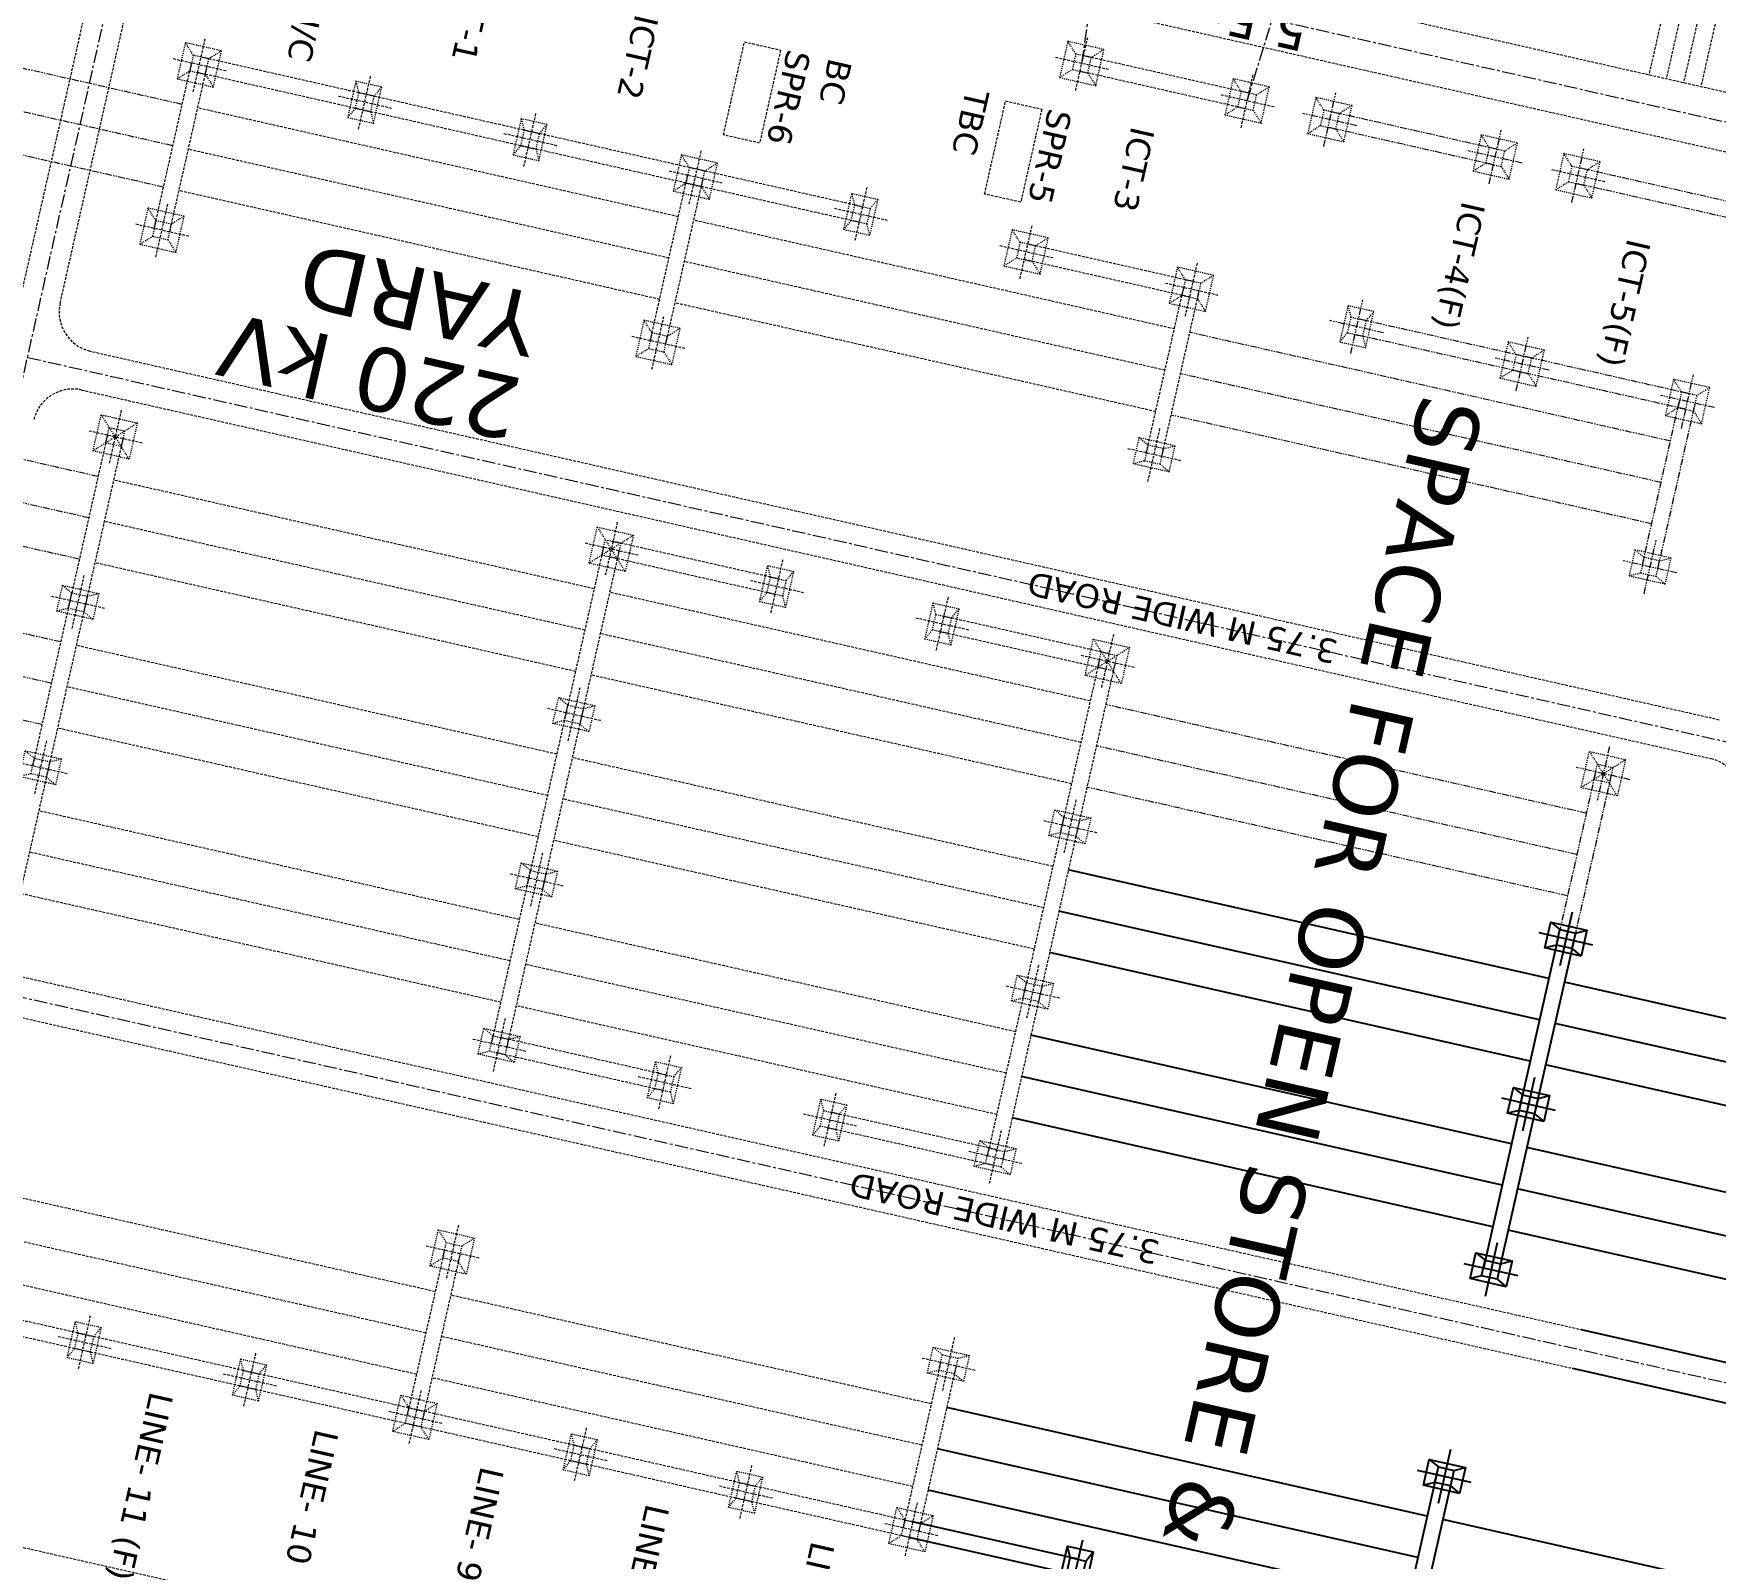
# Model space of a CAD drawing. Header units: metres. Extents: x 166708 to 226832, y 1503833 to 1555994.
# Drawn here: x 222307.4 to 222466.1, y 1554294.8 to 1554438.7 of the extents above; entities that cross this region are included whole.
import ezdxf

# ---------------------------------------------------------------- set-up
doc = ezdxf.new("R2010")
doc.units = ezdxf.units.M
doc.header["$MEASUREMENT"] = 0
for name, pattern in [('CENTER', [2, 1.25, -0.25, 0.25, -0.25]), ('HIDDEN', [0.375, 0.25, -0.125]), ('PHANTOM2', [1.25, 0.625, -0.125, 0.125, -0.125, 0.125, -0.125])]:
    doc.linetypes.add(name, pattern=pattern)
doc.layers.add('E-LAY-CNTRL', color=1, linetype='CENTER', lineweight=0)
doc.layers.add('E-LAY-EXIST', color=8, linetype='HIDDEN', lineweight=0)
doc.layers.add('E-LAY-ROAD', color=7, linetype='Continuous')
doc.layers.add('TXT', color=222, linetype='Continuous')
doc.styles.add('STYLE1', font='verdana.ttf')

# ---------------------------------------------------------------- blocks, each defined once
blk = doc.blocks.new('TWR_CTI_p')
for p, q in [((-750, 750), (-1750, 1750)), ((1750, 1750), (750, 750)), ((-100, 100), (-750, 750)), ((750, 750), (100, 100)), ((-1750, -1750), (-750, -750)), ((-100, -100), (-750, -750)), ((100, -100), (750, -750)), ((750, -750), (1750, -1750))]:
    blk.add_line(p, q)
for points in [[(-1750, -1750), (1750, -1750), (1750, 1750), (-1750, 1750)], [(-750, -750), (750, -750), (750, 750), (-750, 750)], [(-100, -100), (100, -100), (100, 100), (-100, 100)]]:
    blk.add_lwpolyline(points, close=True)
blk = doc.blocks.new('TWR_CTH_p')
for p, q in [((-750, 750), (-1750, 1250)), ((1750, 1250), (750, 750)), ((-750, -750), (-1750, -1250)), ((750, -750), (1750, -1250))]:
    blk.add_line(p, q)
for points in [[(-1750, -1250), (1750, -1250), (1750, 1250), (-1750, 1250)], [(-750, -750), (750, -750), (750, 750), (-750, 750)]]:
    blk.add_lwpolyline(points, close=True)
blk = doc.blocks.new('TWR_CTG_p')
for p, q in [((-750, 750), (-1750, 1250)), ((1750, 1250), (750, 750)), ((-750, -750), (-1750, -1250)), ((750, -750), (1750, -1250))]:
    blk.add_line(p, q)
for points in [[(-1750, -1250), (1750, -1250), (1750, 1250), (-1750, 1250)], [(-750, -750), (750, -750), (750, 750), (-750, 750)]]:
    blk.add_lwpolyline(points, close=True)
blk = doc.blocks.new('TWR_CTE_p')
for p, q in [((-750, 750), (-1750, 1750)), ((1750, 1750), (750, 750)), ((-1750, -1750), (-750, -750)), ((750, -750), (1750, -1750))]:
    blk.add_line(p, q)
for points in [[(-1750, -1750), (1750, -1750), (1750, 1750), (-1750, 1750)], [(-750, -750), (750, -750), (750, 750), (-750, 750)]]:
    blk.add_lwpolyline(points, close=True)
blk = doc.blocks.new('TWR_CC_p')
for p, q in [((-750, 750), (-1750, 1250)), ((1750, 1250), (750, 750)), ((-750, -750), (-1750, -1250)), ((750, -750), (1750, -1250))]:
    blk.add_line(p, q)
for points in [[(-1750, -1250), (1750, -1250), (1750, 1250), (-1750, 1250)], [(-750, -750), (750, -750), (750, 750), (-750, 750)]]:
    blk.add_lwpolyline(points, close=True)
blk = doc.blocks.new('TWR_CTK_p')
for p, q in [((-750, 750), (-1750, 1750)), ((1750, 1750), (750, 750)), ((-100, 100), (-750, 750)), ((750, 750), (100, 100)), ((-1750, -1750), (-750, -750)), ((-100, -100), (-750, -750)), ((100, -100), (750, -750)), ((750, -750), (1750, -1750))]:
    blk.add_line(p, q)
for points in [[(-1750, -1750), (1750, -1750), (1750, 1750), (-1750, 1750)], [(-750, -750), (750, -750), (750, 750), (-750, 750)], [(-100, -100), (100, -100), (100, 100), (-100, 100)]]:
    blk.add_lwpolyline(points, close=True)
blk = doc.blocks.new('TWR_CTD_p')
for p, q in [((-750, 750), (-1750, 1250)), ((1750, 1250), (750, 750)), ((-750, -750), (-1750, -1250)), ((750, -750), (1750, -1250))]:
    blk.add_line(p, q)
for points in [[(-1750, -1250), (1750, -1250), (1750, 1250), (-1750, 1250)], [(-750, -750), (750, -750), (750, 750), (-750, 750)]]:
    blk.add_lwpolyline(points, close=True)

msp = doc.modelspace()

# ---------------------------------------------------------------- linework, layer by layer
at = {"layer": 'E-LAY-CNTRL', "color": 4}
for p, q in [((222406.31853, 1554435.86842, -0.36393), (222414.11047, 1554488.44489, -0.36393)), ((222421.92425, 1554432.33835, -0.36393), (222437.51905, 1554483.14978, -0.36393))]:
    msp.add_line(p, q, dxfattribs=at)
at = {"layer": 'E-LAY-CNTRL'}
for p, q in [((222282.21647, 1554299.38576, -0.36393), (222319.39256, 1554463.73352, -0.36393)), ((222306.81667, 1554408.13814, -0.36393), (222471.58599, 1554370.86669, -0.36393)), ((222293.79952, 1554350.59203, -0.36393), (222498.3576, 1554304.32022, -0.36393))]:
    msp.add_line(p, q, dxfattribs=at)
at = {"layer": 'E-LAY-CNTRL', "elevation": -0.36393}
for points in [[(222574.0198, 1554406.13587), (222319.39256, 1554463.73352)], [(222574.0198, 1554406.13587), (222324.2028, 1554462.64543)]]:
    msp.add_lwpolyline(points, dxfattribs=at)
at = {"layer": 'E-LAY-EXIST', "color": 4}
for p, q in [((222504.39769, 1554424.70414, -0.2911), (222325.36373, 1554465.2023, -0.2911)), ((222281.63975, 1554305.33459, -0.72786), (222316.95703, 1554461.46497, -0.72786)), ((222479.89758, 1554424.6072, 0.42327), (222322.4434, 1554460.22393, -0.31982)), ((222309.89807, 1554413.25977, -0.29), (222320.20299, 1554458.81788, -0.72786)), ((222322.459, 1554433.20571, -0.36393), (222323.60583, 1554438.2756, -0.36393)), ((222405.74511, 1554433.33347, -0.36393), (222406.89194, 1554438.40337, -0.36393)), ((222318.77082, 1554420.3004, -0.36393), (222322.30089, 1554435.90613, -0.36393)), ((222320.23386, 1554419.96946, -0.36393), (222323.76393, 1554435.57518, -0.36393)), ((222325.56736, 1554435.16724, -0.36393), (222320.49747, 1554436.31407, -0.36393)), ((222338.80361, 1554432.9421, -0.36393), (222323.19788, 1554436.47217, -0.36393)), ((222408.85347, 1554435.295, -0.36393), (222403.78358, 1554436.44183, -0.36393)), ((222422.08972, 1554433.06986, -0.36393), (222406.484, 1554436.59994, -0.36393)), ((222338.47266, 1554431.47906, -0.36393), (222322.86694, 1554435.00913, -0.36393)), ((222338.06472, 1554429.67563, -0.36393), (222339.21155, 1554434.74553, -0.36393)), ((222421.75878, 1554431.60683, -0.36393), (222406.15305, 1554435.1369, -0.36393)), ((222421.35083, 1554429.8034, -0.36393), (222422.49766, 1554434.87329, -0.36393)), ((222341.17308, 1554431.63716, -0.36393), (222336.10319, 1554432.78399, -0.36393)), ((222354.40933, 1554429.41202, -0.36393), (222338.80361, 1554432.9421, -0.36393)), ((222424.4592, 1554431.76493, -0.36393), (222419.3893, 1554432.91176, -0.36393)), ((222368.23554, 1554421.41447, -0.36393), (222322.88141, 1554431.67375, -0.36393)), ((222354.07839, 1554427.94899, -0.36393), (222338.47266, 1554431.47906, -0.36393)), ((222353.67044, 1554426.14556, -0.36393), (222354.81727, 1554431.21545, -0.36393)), ((222356.7788, 1554428.10709, -0.36393), (222351.70891, 1554429.25392, -0.36393)), ((222370.01505, 1554425.88195, -0.36393), (222354.40933, 1554429.41202, -0.36393)), ((222367.35303, 1554417.51304, -0.36393), (222321.99889, 1554427.77232, -0.36393)), ((222369.68411, 1554424.41891, -0.36393), (222354.07839, 1554427.94899, -0.36393)), ((222369.27617, 1554422.61549, -0.36393), (222370.42299, 1554427.68538, -0.36393)), ((222365.58799, 1554409.71018, -0.36393), (222369.11806, 1554425.3159, -0.36393)), ((222367.05102, 1554409.37924, -0.36393), (222370.5811, 1554424.98496, -0.36393)), ((222372.38453, 1554424.57702, -0.36393), (222367.31463, 1554425.72385, -0.36393)), ((222385.28983, 1554420.88884, -0.36393), (222369.68411, 1554424.41891, -0.36393)), ((222385.62078, 1554422.35188, -0.36393), (222370.01505, 1554425.88195, -0.36393)), ((222366.47051, 1554413.61161, -0.36393), (222321.11638, 1554423.87089, -0.36393)), ((222386.02872, 1554424.15531, -0.36393), (222384.88189, 1554419.08541, -0.36393)), ((222318.92892, 1554417.59998, -0.36393), (222320.07575, 1554422.66988, -0.36393)), ((222387.99025, 1554421.04694, -0.36393), (222382.92036, 1554422.19377, -0.36393)), ((222322.03729, 1554419.56152, -0.36393), (222316.96739, 1554420.70835, -0.36393)), ((222415.05271, 1554410.82425, -0.36393), (222369.69858, 1554421.08353, -0.36393)), ((222400.48761, 1554415.55534, -0.36393), (222401.63444, 1554420.62523, -0.36393)), ((222403.59597, 1554417.51687, -0.36393), (222398.52608, 1554418.6637, -0.36393)), ((222416.83222, 1554415.29173, -0.36393), (222401.2265, 1554418.8218, -0.36393)), ((222414.17019, 1554406.92282, -0.36393), (222368.81606, 1554417.1821, -0.36393)), ((222416.50128, 1554413.82869, -0.36393), (222400.89555, 1554417.35877, -0.36393)), ((222416.09333, 1554412.02526, -0.36393), (222417.24016, 1554417.09516, -0.36393)), ((222419.2017, 1554413.9868, -0.36393), (222414.1318, 1554415.13363, -0.36393)), ((222412.40516, 1554399.11996, -0.36393), (222415.93523, 1554414.72568, -0.36393)), ((222413.86819, 1554398.78902, -0.36393), (222417.39827, 1554414.39474, -0.36393)), ((222365.74609, 1554407.00976, -0.36393), (222366.89292, 1554412.07966, -0.36393)), ((222413.28767, 1554403.02139, -0.36393), (222367.93354, 1554413.28067, -0.36393)), ((222312.59637, 1554408.75312, -0.20598), (222466.46517, 1554373.94822, -0.64622)), ((222368.85445, 1554408.97129, -0.36393), (222363.78456, 1554410.11812, -0.36393)), ((222311.93854, 1554405.05686, -0.29), (222465.68342, 1554370.279, -0.45675)), ((222315.66316, 1554403.16272, -0.36393), (222314.51633, 1554398.09283, -0.36393)), ((222314.35823, 1554400.79325, -0.36393), (222310.82815, 1554385.18753, -0.36393)), ((222317.62469, 1554400.05436, -0.36393), (222312.5548, 1554401.20119, -0.36393)), ((222412.56326, 1554396.41954, -0.36393), (222413.71009, 1554401.48944, -0.36393)), ((222315.82126, 1554400.46231, -0.36393), (222312.29119, 1554384.85658, -0.36393)), ((222415.67162, 1554398.38107, -0.36393), (222410.60173, 1554399.5279, -0.36393)), ((222360.29288, 1554386.3016, -0.36393), (222314.93875, 1554396.56087, -0.36393)), ((222359.41036, 1554382.40017, -0.36393), (222314.05623, 1554392.65944, -0.36393)), ((222362.48033, 1554392.5725, -0.36393), (222361.3335, 1554387.50261, -0.36393)), ((222361.1754, 1554390.20303, -0.36393), (222357.64532, 1554374.59731, -0.36393)), ((222362.63843, 1554389.87208, -0.36393), (222359.10836, 1554374.26636, -0.36393)), ((222364.44186, 1554389.46414, -0.36393), (222359.37197, 1554390.61097, -0.36393)), ((222377.67811, 1554387.239, -0.36393), (222362.07239, 1554390.76907, -0.36393)), ((222358.52784, 1554378.49874, -0.36393), (222313.17371, 1554388.75801, -0.36393)), ((222377.34716, 1554385.77596, -0.36393), (222361.74144, 1554389.30604, -0.36393)), ((222378.08605, 1554389.04243, -0.36393), (222376.93922, 1554383.97254, -0.36393)), ((222312.13309, 1554387.557, -0.36393), (222310.98626, 1554382.48711, -0.36393)), ((222380.04758, 1554385.93407, -0.36393), (222374.97769, 1554387.0809, -0.36393)), ((222310.82815, 1554385.18753, -0.36393), (222307.29808, 1554369.5818, -0.36393)), ((222312.29119, 1554384.85658, -0.36393), (222308.76112, 1554369.25086, -0.36393)), ((222314.09462, 1554384.44864, -0.36393), (222309.02473, 1554385.59547, -0.36393)), ((222407.11005, 1554375.71138, -0.36393), (222361.75591, 1554385.97065, -0.36393)), ((222393.69177, 1554385.51236, -0.36393), (222392.54494, 1554380.44246, -0.36393)), ((222395.65331, 1554382.40399, -0.36393), (222390.58341, 1554383.55082, -0.36393)), ((222408.88955, 1554380.17885, -0.36393), (222393.28383, 1554383.70893, -0.36393)), ((222406.22753, 1554371.80995, -0.36393), (222360.8734, 1554382.06922, -0.36393)), ((222408.55861, 1554378.71582, -0.36393), (222392.95289, 1554382.24589, -0.36393)), ((222409.2975, 1554381.98228, -0.36393), (222408.15067, 1554376.91239, -0.36393)), ((222356.7628, 1554370.69587, -0.36393), (222311.40867, 1554380.95515, -0.36393)), ((222411.25903, 1554378.87392, -0.36393), (222406.18914, 1554380.02075, -0.36393)), ((222407.99256, 1554379.61281, -0.36393), (222404.46249, 1554364.00708, -0.36393)), ((222409.4556, 1554379.28186, -0.36393), (222405.92553, 1554363.67614, -0.36393)), ((222355.88029, 1554366.79444, -0.36393), (222310.52615, 1554377.05372, -0.36393)), ((222358.95026, 1554376.96678, -0.36393), (222357.80343, 1554371.89689, -0.36393)), ((222405.34501, 1554367.90852, -0.36393), (222359.99088, 1554378.16779, -0.36393)), ((222357.64532, 1554374.59731, -0.36393), (222354.11525, 1554358.99158, -0.36393)), ((222359.10836, 1554374.26636, -0.36393), (222355.57829, 1554358.66064, -0.36393)), ((222360.91179, 1554373.85842, -0.36393), (222355.84189, 1554375.00525, -0.36393)), ((222354.99777, 1554362.89301, -0.36393), (222309.64364, 1554373.15229, -0.36393)), ((222308.60301, 1554371.95128, -0.36393), (222307.45618, 1554366.88138, -0.36393)), ((222308.76112, 1554369.25086, -0.36393), (222305.23104, 1554353.64514, -0.36393)), ((222310.56455, 1554368.84292, -0.36393), (222305.49465, 1554369.98975, -0.36393)), ((222403.57997, 1554360.10565, -0.36393), (222358.22584, 1554370.36493, -0.36393)), ((222402.69745, 1554356.20422, -0.36393), (222357.34332, 1554366.4635, -0.36393)), ((222405.76742, 1554366.37656, -0.36393), (222404.62059, 1554361.30667, -0.36393)), ((222353.23273, 1554355.09015, -0.36393), (222307.8786, 1554365.34943, -0.36393)), ((222407.72896, 1554363.2682, -0.36393), (222402.65906, 1554364.41503, -0.36393)), ((222401.81493, 1554352.30279, -0.36393), (222356.4608, 1554362.56207, -0.36393)), ((222404.46249, 1554364.00708, -0.36393), (222400.93242, 1554348.40136, -0.36393)), ((222405.92553, 1554363.67614, -0.36393), (222402.39545, 1554348.07042, -0.36393)), ((222352.35021, 1554351.18872, -0.36393), (222306.99608, 1554361.448, -0.36393)), ((222355.42018, 1554361.36106, -0.36393), (222354.27335, 1554356.29116, -0.36393)), ((222357.38171, 1554358.2527, -0.36393), (222352.31182, 1554359.39953, -0.36393)), ((222354.11525, 1554358.99158, -0.36393), (222350.58517, 1554343.38586, -0.36393)), ((222355.57829, 1554358.66064, -0.36393), (222352.04821, 1554343.05492, -0.36393)), ((222351.46769, 1554347.28729, -0.36393), (222306.11356, 1554357.54657, -0.36393)), ((222400.0499, 1554344.49993, -0.36393), (222354.69577, 1554354.75921, -0.36393)), ((222299.74889, 1554351.16895, -0.29), (222453.44739, 1554316.40226, -0.64622)), ((222399.16738, 1554340.5985, -0.36393), (222353.81325, 1554350.85778, -0.36393)), ((222402.23735, 1554350.77084, -0.36393), (222401.09052, 1554345.70094, -0.36393)), ((222400.93242, 1554348.40136, -0.36393), (222397.40234, 1554332.79564, -0.36393)), ((222404.19888, 1554347.66247, -0.36393), (222399.12899, 1554348.8093, -0.36393)), ((222298.61789, 1554347.56656, -0.29), (222452.61981, 1554312.74371, -0.64622)), ((222398.28486, 1554336.69707, -0.36393), (222352.93073, 1554346.95635, -0.36393)), ((222402.39545, 1554348.07042, -0.36393), (222398.86538, 1554332.46469, -0.36393)), ((222351.89011, 1554345.75534, -0.36393), (222350.74328, 1554340.68544, -0.36393)), ((222353.85164, 1554342.64697, -0.36393), (222348.78175, 1554343.7938, -0.36393)), ((222367.08789, 1554340.42183, -0.36393), (222351.48217, 1554343.95191, -0.36393)), ((222366.75694, 1554338.9588, -0.36393), (222351.15122, 1554342.48887, -0.36393)), ((222367.49583, 1554342.22526, -0.36393), (222366.349, 1554337.15537, -0.36393)), ((222369.45736, 1554339.1169, -0.36393), (222364.38747, 1554340.26373, -0.36393)), ((222383.10155, 1554338.69519, -0.36393), (222381.95472, 1554333.62529, -0.36393)), ((222385.06309, 1554335.58683, -0.36393), (222379.99319, 1554336.73366, -0.36393)), ((222398.29933, 1554333.36169, -0.36393), (222382.69361, 1554336.89176, -0.36393)), ((222397.96839, 1554331.89865, -0.36393), (222382.36267, 1554335.42872, -0.36393)), ((222398.70728, 1554335.16511, -0.36393), (222397.56045, 1554330.09522, -0.36393)), ((222400.66881, 1554332.05675, -0.36393), (222395.59891, 1554333.20358, -0.36393)), ((222345.29006, 1554319.97728, -0.36393), (222299.93593, 1554330.23655, -0.36393)), ((222344.40755, 1554316.07585, -0.36393), (222299.05341, 1554326.33512, -0.36393)), ((222347.47752, 1554326.24818, -0.36393), (222346.33069, 1554321.17829, -0.36393)), ((222346.17258, 1554323.87871, -0.36393), (222342.64251, 1554308.27298, -0.36393)), ((222347.63562, 1554323.54776, -0.36393), (222344.10555, 1554307.94204, -0.36393)), ((222349.43905, 1554323.13982, -0.36393), (222344.36915, 1554324.28665, -0.36393)), ((222343.52503, 1554312.17442, -0.36393), (222298.1709, 1554322.43369, -0.36393)), ((222312.32805, 1554315.89918, -0.36393), (222296.72233, 1554319.42925, -0.36393)), ((222392.10723, 1554309.38706, -0.36393), (222346.7531, 1554319.64633, -0.36393)), ((222311.99711, 1554314.43614, -0.36393), (222296.39139, 1554317.96622, -0.36393)), ((222312.736, 1554317.70261, -0.36393), (222311.58917, 1554312.63271, -0.36393)), ((222314.69753, 1554314.59424, -0.36393), (222309.62763, 1554315.74107, -0.36393)), ((222327.93378, 1554312.3691, -0.36393), (222312.32805, 1554315.89918, -0.36393)), ((222391.22471, 1554305.48562, -0.36393), (222345.87058, 1554315.7449, -0.36393)), ((222394.29468, 1554315.65796, -0.36393), (222393.14785, 1554310.58807, -0.36393)), ((222327.60283, 1554310.90607, -0.36393), (222311.99711, 1554314.43614, -0.36393)), ((222328.34172, 1554314.17253, -0.36393), (222327.19489, 1554309.10264, -0.36393)), ((222396.25622, 1554312.5496, -0.36393), (222391.18632, 1554313.69643, -0.36393)), ((222330.30325, 1554311.06417, -0.36393), (222325.23336, 1554312.211, -0.36393)), ((222343.5395, 1554308.83903, -0.36393), (222327.93378, 1554312.3691, -0.36393)), ((222390.3422, 1554301.58419, -0.36393), (222344.98806, 1554311.84347, -0.36393)), ((222392.98975, 1554313.28849, -0.36393), (222389.45968, 1554297.68276, -0.36393)), ((222394.45279, 1554312.95754, -0.36393), (222390.92271, 1554297.35182, -0.36393)), ((222343.20856, 1554307.37599, -0.36393), (222327.60283, 1554310.90607, -0.36393)), ((222343.94744, 1554310.64246, -0.36393), (222342.80061, 1554305.57257, -0.36393)), ((222345.90897, 1554307.5341, -0.36393), (222340.83908, 1554308.68093, -0.36393)), ((222359.14522, 1554305.30896, -0.36393), (222343.5395, 1554308.83903, -0.36393)), ((222358.81428, 1554303.84592, -0.36393), (222343.20856, 1554307.37599, -0.36393)), ((222359.55316, 1554307.11239, -0.36393), (222358.40634, 1554302.04249, -0.36393)), ((222361.5147, 1554304.00402, -0.36393), (222356.4448, 1554305.15085, -0.36393)), ((222374.42, 1554300.31585, -0.36393), (222358.81428, 1554303.84592, -0.36393)), ((222374.75094, 1554301.77888, -0.36393), (222359.14522, 1554305.30896, -0.36393)), ((222375.15889, 1554303.58231, -0.36393), (222374.01206, 1554298.51242, -0.36393)), ((222377.12042, 1554300.47395, -0.36393), (222372.05053, 1554301.62078, -0.36393)), ((222390.35667, 1554298.24881, -0.36393), (222374.75094, 1554301.77888, -0.36393)), ((222288.11792, 1554299.97352, -0.28994), (222441.86432, 1554265.19518, -0.36393)), ((222390.02572, 1554296.78577, -0.36393), (222374.42, 1554300.31585, -0.36393)), ((222390.76461, 1554300.05224, -0.36393), (222389.61778, 1554294.98234, -0.36393)), ((222392.72614, 1554296.94388, -0.36393), (222387.65625, 1554298.09071, -0.36393))]:
    msp.add_line(p, q, dxfattribs=at)
at = {"layer": 'E-LAY-EXIST', "color": 1, "linetype": 'PHANTOM2'}
for p, q in [((222321.41838, 1554432.00469, -0.36393), (222237.04994, 1554451.08916, -0.36393)), ((222320.53586, 1554428.10326, -0.36393), (222236.16742, 1554447.18773, -0.36393)), ((222319.65334, 1554424.20183, -0.36393), (222235.2849, 1554443.28629, -0.36393)), ((222429.1537, 1554428.03836, -0.36393), (222430.30053, 1554433.10826, -0.36393)), ((222432.26206, 1554429.99989, -0.36393), (222427.19216, 1554431.14672, -0.36393)), ((222445.49831, 1554427.77475, -0.36393), (222429.89258, 1554431.30483, -0.36393)), ((222445.16736, 1554426.31172, -0.36393), (222429.56164, 1554429.84179, -0.36393)), ((222444.75942, 1554424.50829, -0.36393), (222445.90625, 1554429.57818, -0.36393)), ((222447.86778, 1554426.46982, -0.36393), (222442.79789, 1554427.61665, -0.36393)), ((222452.56228, 1554422.74325, -0.36393), (222453.70911, 1554427.81314, -0.36393)), ((222468.90689, 1554422.47964, -0.36393), (222453.30117, 1554426.00972, -0.36393)), ((222468.57594, 1554421.01661, -0.36393), (222452.97022, 1554424.54668, -0.36393)), ((222431.69906, 1554408.49519, -0.36393), (222432.84589, 1554413.56508, -0.36393)), ((222448.04367, 1554408.23158, -0.36393), (222432.43794, 1554411.76166, -0.36393)), ((222461.86988, 1554400.23403, -0.36393), (222416.51575, 1554410.49331, -0.36393)), ((222434.80742, 1554410.45672, -0.36393), (222429.73752, 1554411.60355, -0.36393)), ((222447.71272, 1554406.76855, -0.36393), (222432.107, 1554410.29862, -0.36393)), ((222447.30478, 1554404.96512, -0.36393), (222448.45161, 1554410.03501, -0.36393)), ((222313.47571, 1554396.89182, -0.36393), (222267.39006, 1554407.31657, -0.36393)), ((222450.41314, 1554406.92665, -0.36393), (222445.34325, 1554408.07348, -0.36393)), ((222463.64939, 1554404.70151, -0.36393), (222448.04367, 1554408.23158, -0.36393)), ((222460.98736, 1554396.3326, -0.36393), (222415.63323, 1554406.59188, -0.36393)), ((222463.31844, 1554403.23847, -0.36393), (222447.71272, 1554406.76855, -0.36393)), ((222462.9105, 1554401.43504, -0.36393), (222464.05733, 1554406.50494, -0.36393)), ((222459.22232, 1554388.52974, -0.36393), (222462.7524, 1554404.13546, -0.36393)), ((222460.68536, 1554388.19879, -0.36393), (222464.21543, 1554403.80452, -0.36393)), ((222466.01886, 1554403.39658, -0.36393), (222460.94897, 1554404.5434, -0.36393)), ((222312.59319, 1554392.99039, -0.36393), (222270.40897, 1554402.53262, -0.36393)), ((222460.10484, 1554392.43117, -0.36393), (222414.75071, 1554402.69045, -0.36393)), ((222311.71067, 1554389.08896, -0.36393), (222273.42788, 1554397.74867, -0.36393)), ((222459.38043, 1554385.82932, -0.36393), (222460.52726, 1554390.89921, -0.36393)), ((222309.94564, 1554381.2861, -0.36393), (222279.46571, 1554388.18077, -0.36393)), ((222462.48879, 1554387.79085, -0.36393), (222457.4189, 1554388.93768, -0.36393)), ((222309.06312, 1554377.38467, -0.36393), (222282.48462, 1554383.39682, -0.36393)), ((222308.1806, 1554373.48323, -0.36393), (222285.50353, 1554378.61287, -0.36393)), ((222453.92721, 1554365.12116, -0.36393), (222408.57308, 1554375.38043, -0.36393)), ((222453.0447, 1554361.21972, -0.36393), (222407.69056, 1554371.479, -0.36393)), ((222456.11466, 1554371.39206, -0.36393), (222454.96784, 1554366.32217, -0.36393)), ((222454.80973, 1554369.02259, -0.36393), (222451.27966, 1554353.41686, -0.36393)), ((222458.0762, 1554368.2837, -0.36393), (222453.0063, 1554369.43053, -0.36393)), ((222452.16218, 1554357.31829, -0.36393), (222406.80805, 1554367.57757, -0.36393)), ((222456.27277, 1554368.69164, -0.36393), (222452.74269, 1554353.08592, -0.36393))]:
    msp.add_line(p, q, dxfattribs=at)
at = {"layer": 'E-LAY-EXIST'}
for p, q in [((222462.66435, 1554447.27346, -0.36393), (222459.83906, 1554434.78347, -0.36393)), ((222464.29905, 1554446.90368, -0.36393), (222461.47376, 1554434.41369, -0.36393)), ((222465.93375, 1554446.53391, -0.36393), (222463.10846, 1554434.04392, -0.36393)), ((222467.56844, 1554446.16413, -0.36393), (222464.74316, 1554433.67414, -0.36393)), ((222455.67064, 1554424.70478, -0.36393), (222450.60075, 1554425.85161, -0.36393))]:
    msp.add_line(p, q, dxfattribs=at)
at = {"layer": 'E-LAY-EXIST', "color": 4, "elevation": -0.36393}
for points in [[(222377.89482, 1554437.13481), (222375.90916, 1554428.35659), (222372.4954, 1554429.1288), (222374.48107, 1554437.90702)], [(222402.54212, 1554431.5595), (222400.55646, 1554422.78128), (222397.1427, 1554423.55348), (222399.12837, 1554432.3317)]]:
    msp.add_lwpolyline(points, close=True, dxfattribs=at)
at = {"layer": 'E-LAY-EXIST', "color": 4}
for centre, start, end in [((222313.60443, 1554412.42142, -0.29), 167.2539837, 257.253983), ((222311.10015, 1554401.3505, -0.29), 77.253983, 167.2539837), ((222464.79857, 1554366.58346, -0.64622), 347.2539837, 77.253983)]:
    msp.add_arc(centre, 3.8, start, end, dxfattribs=at)
at = {"layer": 'E-LAY-ROAD', "ltscale": 2500}
for p, q in [((222450.39714, 1554349.51543, -0.36393), (222405.04301, 1554359.77471, -0.36393)), ((222449.51462, 1554345.614, -0.36393), (222404.16049, 1554355.87328, -0.36393)), ((222452.58459, 1554355.78634, -0.36393), (222451.43776, 1554350.71644, -0.36393)), ((222451.27966, 1554353.41686, -0.36393), (222447.74958, 1554337.81114, -0.36393)), ((222452.74269, 1554353.08592, -0.36393), (222449.21262, 1554337.4802, -0.36393)), ((222454.54612, 1554352.67798, -0.36393), (222449.47623, 1554353.82481, -0.36393)), ((222448.6321, 1554341.71257, -0.36393), (222403.27797, 1554351.97185, -0.36393)), ((222497.21431, 1554338.92521, -0.36393), (222451.86018, 1554349.18449, -0.36393)), ((222496.33179, 1554335.02378, -0.36393), (222450.97766, 1554345.28306, -0.36393)), ((222446.86707, 1554333.90971, -0.36393), (222401.51293, 1554344.16899, -0.36393)), ((222495.44927, 1554331.12235, -0.36393), (222450.09514, 1554341.38163, -0.36393)), ((222445.98455, 1554330.00828, -0.36393), (222400.63042, 1554340.26756, -0.36393)), ((222449.05452, 1554340.18062, -0.36393), (222447.90769, 1554335.11072, -0.36393)), ((222447.74958, 1554337.81114, -0.36393), (222444.21951, 1554322.20542, -0.36393)), ((222449.21262, 1554337.4802, -0.36393), (222445.68255, 1554321.87447, -0.36393)), ((222451.01605, 1554337.07225, -0.36393), (222445.94616, 1554338.21908, -0.36393)), ((222445.10203, 1554326.10685, -0.36393), (222399.7479, 1554336.36613, -0.36393)), ((222493.68423, 1554323.31949, -0.36393), (222448.3301, 1554333.57877, -0.36393)), ((222492.80172, 1554319.41806, -0.36393), (222447.44758, 1554329.67733, -0.36393)), ((222445.52444, 1554324.57489, -0.36393), (222444.37761, 1554319.505, -0.36393)), ((222491.9192, 1554315.51663, -0.36393), (222446.56507, 1554325.7759, -0.36393)), ((222447.48598, 1554321.46653, -0.36393), (222442.41608, 1554322.61336, -0.36393)), ((222453.44739, 1554316.40226, -0.64622), (222493.23614, 1554307.4019, -0.64622)), ((222452.61981, 1554312.74371, -0.64622), (222492.40856, 1554303.74335, -0.64622)), ((222438.9244, 1554298.79683, -0.36393), (222393.57027, 1554309.05611, -0.36393)), ((222438.04188, 1554294.8954, -0.36393), (222392.68775, 1554305.15468, -0.36393)), ((222441.11185, 1554305.06774, -0.36393), (222439.96502, 1554299.99785, -0.36393)), ((222439.80692, 1554302.69826, -0.36393), (222436.27684, 1554287.09254, -0.36393)), ((222441.26996, 1554302.36732, -0.36393), (222437.73988, 1554286.7616, -0.36393)), ((222443.07338, 1554301.95938, -0.36393), (222438.00349, 1554303.10621, -0.36393)), ((222437.15936, 1554290.99397, -0.36393), (222391.80523, 1554301.25325, -0.36393)), ((222405.96239, 1554294.71874, -0.36393), (222390.35667, 1554298.24881, -0.36393)), ((222485.74157, 1554288.20661, -0.36393), (222440.38744, 1554298.46589, -0.36393)), ((222405.63145, 1554293.2557, -0.36393), (222390.02572, 1554296.78577, -0.36393)), ((222406.37033, 1554296.52216, -0.36393), (222405.2235, 1554291.45227, -0.36393))]:
    msp.add_line(p, q, dxfattribs=at)

# ---------------------------------------------------------------- block references
at = {"layer": 'E-LAY-EXIST', "color": 4}
for name, p, xscale, yscale, zscale, rotation in [('TWR_CTE_p', (222323.03241, 1554435.74065, -0.36393), 0.0009999999965821884, 0.0009999999965821884, 0.0009999999965821884, 167.2539837020024), ('TWR_CTE_p', (222406.31853, 1554435.86842, -0.36393), 0.0009999999965821884, 0.0009999999965821884, 0.0009999999965821884, 167.2539837020024), ('TWR_CTD_p', (222338.63813, 1554432.21058, -0.36393), 0.0009999999398089005, 0.0009999999398089005, 0.0009999999398089005, 77.25398296619082), ('TWR_CTE_p', (222421.92425, 1554432.33835, -0.36393), 0.0009999999965821884, 0.0009999999965821884, 0.0009999999965821884, 167.2539837020024), ('TWR_CTD_p', (222354.24386, 1554428.68051, -0.36393), 0.0009999999398089005, 0.0009999999398089005, 0.0009999999398089005, 77.25398296619082), ('TWR_CTE_p', (222369.84958, 1554425.15043, -0.36393), 0.0009999999965821884, 0.0009999999965821884, 0.0009999999965821884, 167.2539837020024), ('TWR_CTD_p', (222385.4553, 1554421.62036, -0.36393), -0.0009999999398089005, 0.0009999999310821295, 0.001, 77.25398296619088), ('TWR_CTE_p', (222319.50234, 1554420.13493, -0.36393), 0.0009999999965821884, 0.0009999999965821884, 0.0009999999965821884, 167.2539837020024), ('TWR_CTE_p', (222401.06103, 1554418.09028, -0.36393), 0.0009999999965821884, 0.0009999999965821884, 0.0009999999965821884, 167.2539837020024), ('TWR_CTE_p', (222416.66675, 1554414.56021, -0.36393), 0.0009999999965821884, 0.0009999999965821884, 0.0009999999965821884, 167.2539837020024), ('TWR_CTE_p', (222366.31951, 1554409.54471, -0.36393), 0.0009999999965821884, 0.0009999999965821884, 0.0009999999965821884, 167.2539837020024), ('TWR_CTK_p', (222315.08975, 1554400.62778, -0.36393), -0.0009999999965821884, 0.0009999999310821295, 0.001, 347.2539837020024), ('TWR_CC_p', (222413.13667, 1554398.95449, -0.36393), 0.0009999999965821884, 0.0009999999965821884, 0.0009999999965821884, 167.2539837020024), ('TWR_CTK_p', (222361.90691, 1554390.03756, -0.36393), -0.0009999999965821884, 0.0009999999310821295, 0.001, 347.2539837020024), ('TWR_CTD_p', (222377.51264, 1554386.50748, -0.36393), -0.0009999999398089005, 0.0009999999310821295, 0.001, 77.25398296619088), ('TWR_CTH_p', (222311.55967, 1554385.02205, -0.36393), -0.0009999999965821884, 0.0009999999310821295, 0.001, 347.2539837020024), ('TWR_CTD_p', (222393.11836, 1554382.97741, -0.36393), -0.0009999999398089005, 0.0009999999310821295, 0.001, 77.25398296619088), ('TWR_CTI_p', (222408.72408, 1554379.44733, -0.36393), -0.0009999999965821884, 0.0009999999310821295, 0.001, 347.2539837020024), ('TWR_CTH_p', (222358.37684, 1554374.43183, -0.36393), -0.0009999999965821884, 0.0009999999310821295, 0.001, 347.2539837020024), ('TWR_CTG_p', (222308.0296, 1554369.41633, -0.36393), -0.0009999999965821884, 0.0009999999310821295, 0.001, 347.2539837020024), ('TWR_CTH_p', (222405.19401, 1554363.84161, -0.36393), -0.0009999999965821884, 0.0009999999310821295, 0.001, 347.2539837020024), ('TWR_CTG_p', (222354.84677, 1554358.82611, -0.36393), -0.0009999999965821884, 0.0009999999310821295, 0.001, 347.2539837020024), ('TWR_CTG_p', (222401.66393, 1554348.23589, -0.36393), -0.0009999999965821884, 0.0009999999310821295, 0.001, 347.2539837020024), ('TWR_CTG_p', (222351.31669, 1554343.22039, -0.36393), -0.0009999999965821884, 0.0009999999310821295, 0.001, 347.2539837020024), ('TWR_CTD_p', (222366.92242, 1554339.69031, -0.36393), -0.0009999999398089005, 0.0009999999310821295, 0.001, 77.25398296619088), ('TWR_CTD_p', (222382.52814, 1554336.16024, -0.36393), -0.0009999999398089005, 0.0009999999310821295, 0.001, 77.25398296619088), ('TWR_CTG_p', (222398.13386, 1554332.63017, -0.36393), -0.0009999999965821884, 0.0009999999310821295, 0.001, 347.2539837020024), ('TWR_CTE_p', (222346.9041, 1554323.71323, -0.36393), -0.0009999999965821884, 0.0009999999310821295, 0.001, 347.2539837020024), ('TWR_CTD_p', (222312.16258, 1554315.16766, -0.36393), -0.0009999999398089005, 0.0009999999310821295, 0.001, 77.25398296619088), ('TWR_CTD_p', (222327.7683, 1554311.63759, -0.36393), -0.0009999999398089005, 0.0009999999310821295, 0.001, 77.25398296619088), ('TWR_CC_p', (222393.72127, 1554313.12301, -0.36393), -0.0009999999965821884, 0.0009999999310821295, 0.001, 347.2539837020024), ('TWR_CTE_p', (222343.37403, 1554308.10751, -0.36393), -0.0009999999965821884, 0.0009999999310821295, 0.001, 347.2539837020024), ('TWR_CTD_p', (222358.97975, 1554304.57744, -0.36393), -0.0009999999398089005, 0.0009999999310821295, 0.001, 77.25398296619088), ('TWR_CTD_p', (222374.58547, 1554301.04736, -0.36393), -0.0009999999398089005, 0.0009999999310821295, 0.001, 77.25398296619088), ('TWR_CTE_p', (222390.1912, 1554297.51729, -0.36393), -0.0009999999965821884, 0.0009999999310821295, 0.001, 347.2539837020024)]:
    msp.add_blockref(name, p, dxfattribs=dict(at, xscale=xscale, yscale=yscale, zscale=zscale, rotation=rotation))
at = {"layer": 'E-LAY-EXIST', "color": 1, "linetype": 'PHANTOM2'}
for name, p, xscale, yscale, zscale, rotation in [('TWR_CTE_p', (222429.72711, 1554430.57331, -0.36393), 0.0009999999965821884, 0.0009999999965821884, 0.0009999999965821884, 167.2539837020024), ('TWR_CTE_p', (222445.33283, 1554427.04323, -0.36393), 0.0009999999965821884, 0.0009999999965821884, 0.0009999999965821884, 167.2539837020024), ('TWR_CTE_p', (222453.13569, 1554425.2782, -0.36393), 0.0009999999965821884, 0.0009999999965821884, 0.0009999999965821884, 167.2539837020024), ('TWR_CTD_p', (222432.27247, 1554411.03014, -0.36393), 0.0009999999398089005, 0.0009999999398089005, 0.0009999999398089005, 77.25398296619082), ('TWR_CTE_p', (222447.87819, 1554407.50006, -0.36393), 0.0009999999965821884, 0.0009999999965821884, 0.0009999999965821884, 167.2539837020024), ('TWR_CTE_p', (222463.48392, 1554403.96999, -0.36393), 0.0009999999965821884, 0.0009999999965821884, 0.0009999999965821884, 167.2539837020024), ('TWR_CC_p', (222459.95384, 1554388.36427, -0.36393), 0.0009999999965821884, 0.0009999999965821884, 0.0009999999965821884, 167.2539837020024), ('TWR_CTI_p', (222455.54125, 1554368.85711, -0.36393), -0.0009999999965821884, 0.0009999999310821295, 0.001, 347.2539837020024)]:
    msp.add_blockref(name, p, dxfattribs=dict(at, xscale=xscale, yscale=yscale, zscale=zscale, rotation=rotation))
at = {"layer": 'E-LAY-ROAD', "ltscale": 2500, "yscale": 0.0009999999310821295, "zscale": 0.001}
for name, p, xscale, rotation in [('TWR_CTH_p', (222452.01118, 1554353.25139, -0.36393), -0.0009999999965821884, 347.2539837020024), ('TWR_CTG_p', (222448.4811, 1554337.64567, -0.36393), -0.0009999999965821884, 347.2539837020024), ('TWR_CTG_p', (222444.95103, 1554322.03995, -0.36393), -0.0009999999965821884, 347.2539837020024), ('TWR_CC_p', (222440.53844, 1554302.53279, -0.36393), -0.0009999999965821884, 347.2539837020024), ('TWR_CTD_p', (222405.79692, 1554293.98722, -0.36393), -0.0009999999398089005, 77.25398296619088)]:
    msp.add_blockref(name, p, dxfattribs=dict(at, xscale=xscale, rotation=rotation))

# ---------------------------------------------------------------- texts
at = {"layer": 'E-LAY-EXIST', "color": 4, "style": 'STYLE1'}
for s, height, rotation, p in [('BUS I/C', 2.25, 257.2539797, (222333.83929, 1554447.48731, -0.4349)), ('ICT-1', 2.25, 257.2539797, (222348.59687, 1554444.14909, -0.4349)), ('ICT-2', 2.25, 257.2539797, (222364.20259, 1554440.61902, -0.4349)), ('SPR-6', 2.25, 257.2539797, (222378.55384, 1554437.29948, -0.4349)), ('BC', 2.25, 257.2539797, (222382.45429, 1554436.49042, -0.4349)), ('TBC', 2.25, 257.2539797, (222395.41404, 1554433.55887, -0.4349)), ('SPR-5', 2.25, 257.2539797, (222403.20114, 1554431.72417, -0.4349)), ('ICT-3', 2.25, 257.2539797, (222411.01976, 1554430.0288, -0.4349)), ('YARD', 6, 167.2539837, (222355.46373, 1554413.98308))]:
    msp.add_text(s, height=height, rotation=rotation, dxfattribs=at).set_placement(p)
at = {"layer": 'E-LAY-EXIST', "color": 1, "linetype": 'PHANTOM2', "style": 'STYLE1'}
for s, p in [('ICT-4(F)', (222442.2312, 1554422.96865, -0.4349)), ('ICT-5(F)', (222457.83693, 1554419.43858, -0.4349))]:
    msp.add_text(s, height=2.25, rotation=257.2539797, dxfattribs=at).set_placement(p)
at = {"layer": 'TXT', "linetype": 'Continuous', "style": 'STYLE1'}
for s, height, rotation, p in [('5.5m wide Road', 3.6, 167.2539837, (222427.98613, 1554440.43921, -0.623)), ('220 kV', 6, 167.2539837, (222353.7548, 1554406.05723)), ('SPACE FOR OPEN STORE & TOWNSHIP', 6, 257.2539797, (222438.41276, 1554404.86901, -0.7343))]:
    msp.add_text(s, height=height, rotation=rotation, dxfattribs=at).set_placement(p)
at = {"layer": 'TXT', "style": 'STYLE1'}
for s, rotation, p in [('3.75 M WIDE ROAD', 167.2539837, (222430.60945, 1554381.38238)), ('3.75 M WIDE ROAD', 167.2539837, (222413.80824, 1554324.69225)), ('LINE- 11 (F)', 257.2539797, (222318.39728, 1554310.64299, -0.4349)), ('LINE- 10', 257.2539797, (222334.003, 1554307.11291, -0.4349)), ('LINE- 9', 257.2539797, (222349.60873, 1554303.58284, -0.4349)), ('LINE- 8', 257.2539797, (222365.21445, 1554300.05277, -0.4349)), ('LINE- 7', 257.2539797, (222380.82017, 1554296.52269, -0.4349))]:
    msp.add_text(s, height=2.25, rotation=rotation, dxfattribs=at).set_placement(p)

doc.saveas('drawing.dxf')
